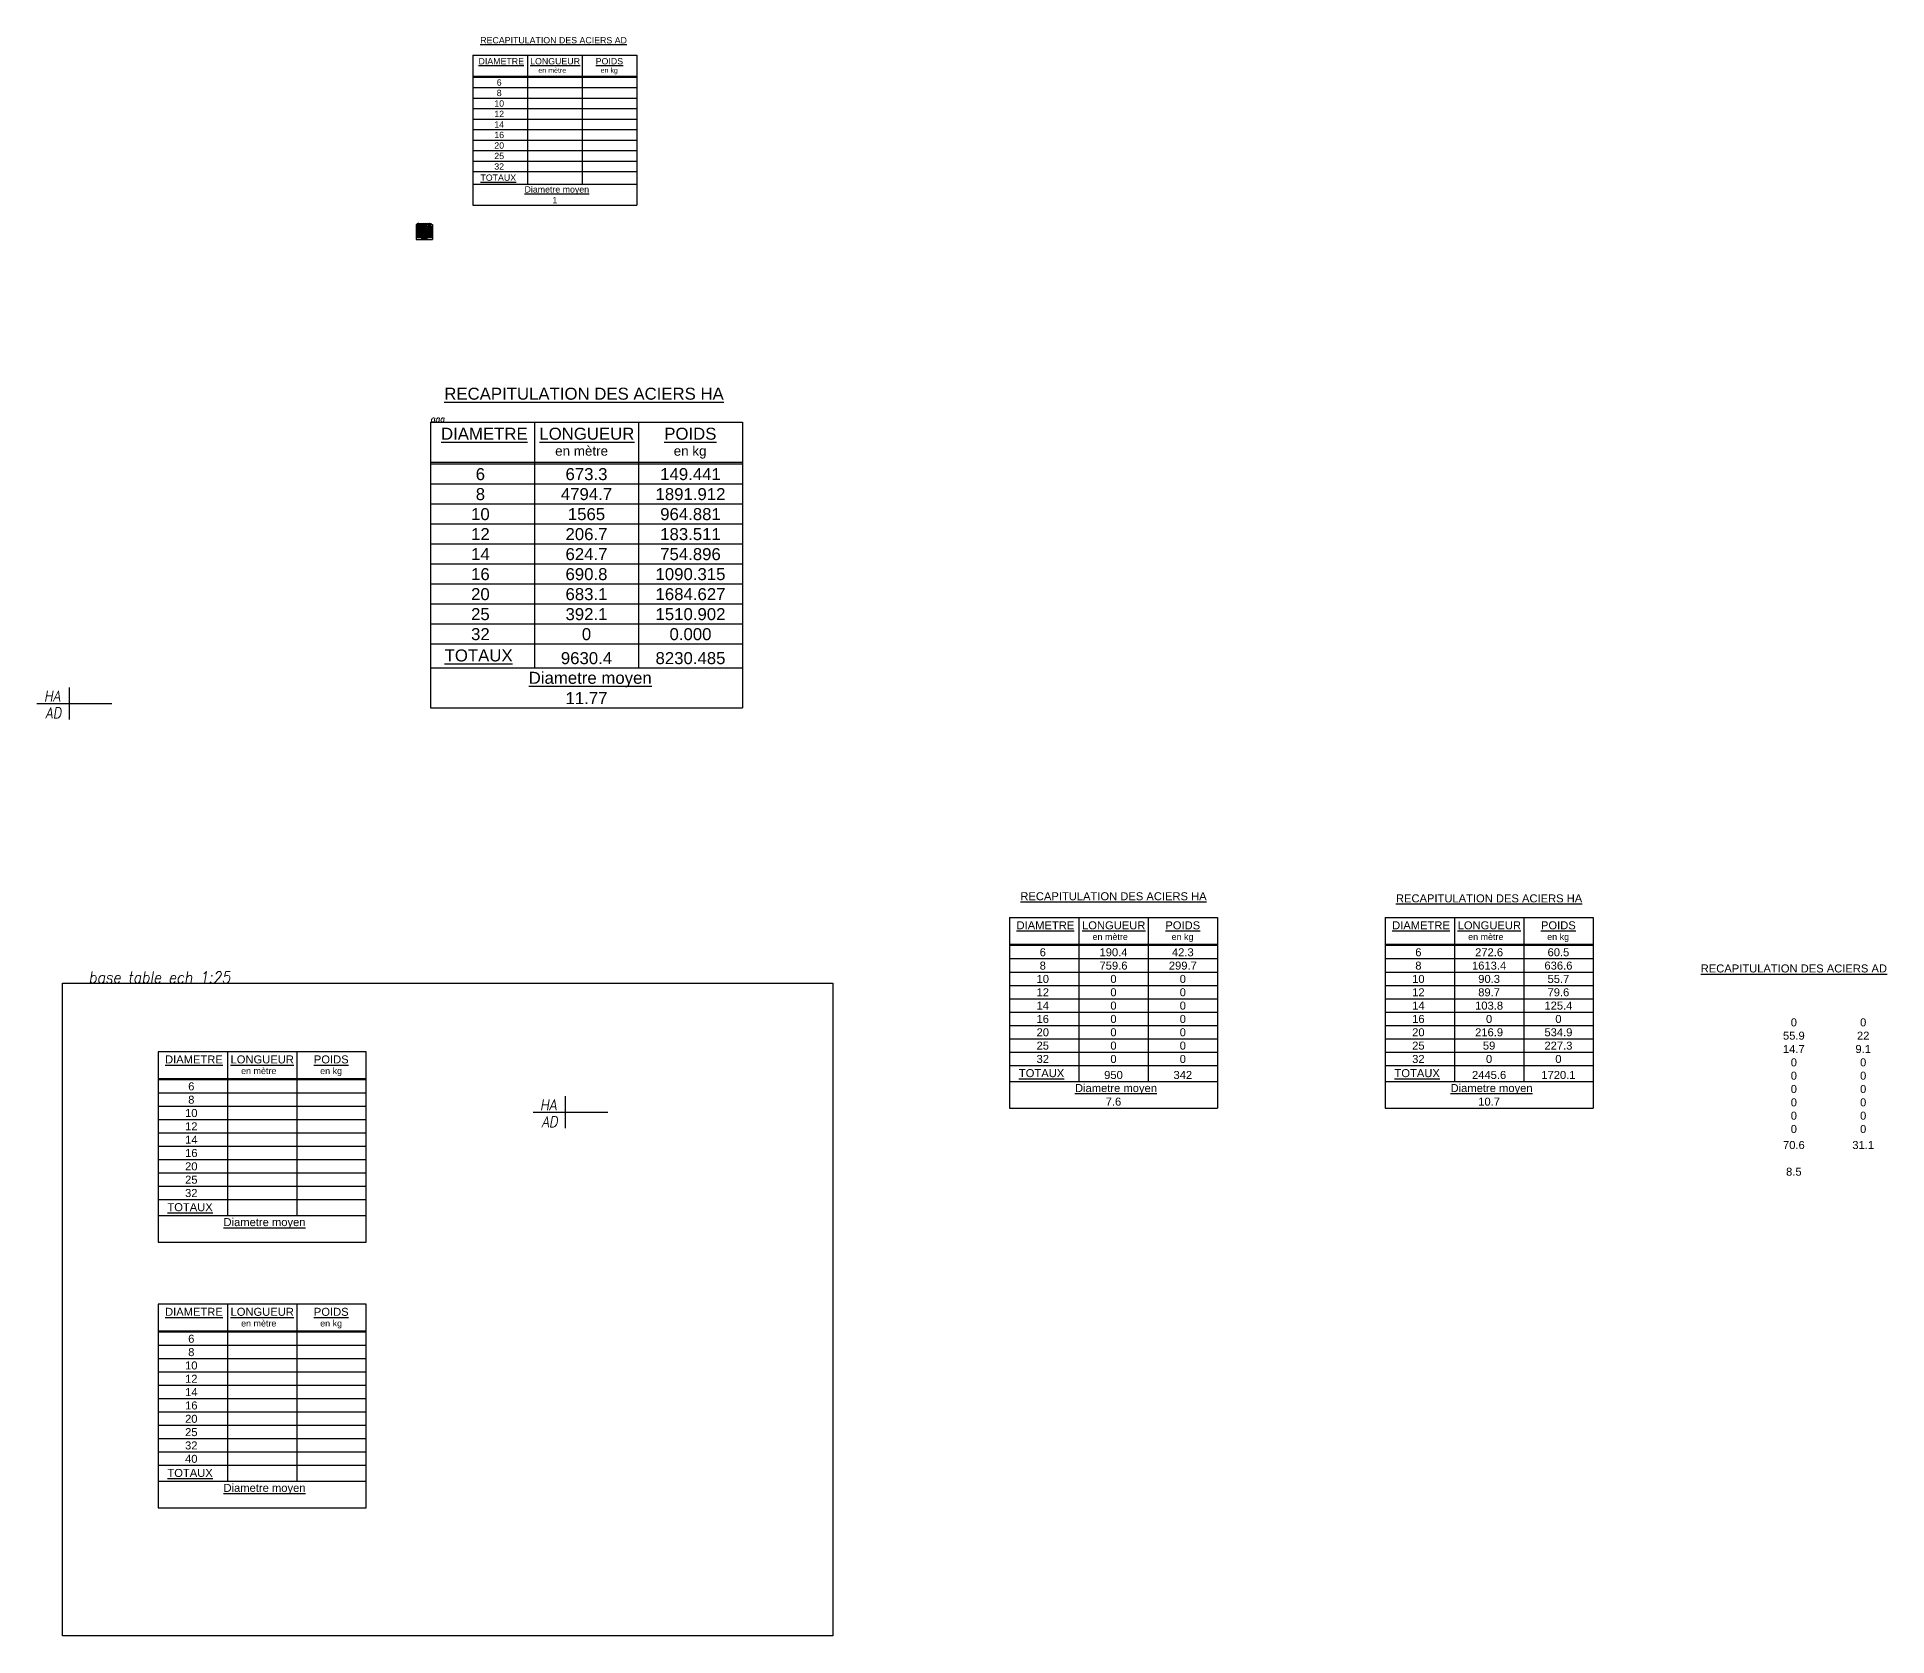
# Model space of a CAD drawing. Extents: x -12912 to 27386, y 1818 to 8189.
# Drawn here: x -11179 to -9445, y 1818 to 3317 of the extents above; entities that cross this region are included whole.
import ezdxf
from ezdxf.enums import TextEntityAlignment as Align

# ---------------------------------------------------------------- set-up
doc = ezdxf.new("R2010")
doc.units = 0
doc.header["$MEASUREMENT"] = 0
doc.layers.get('0').update_dxf_attribs({"linetype": 'CONTINUOUS'})
doc.layers.add('STR_TXT', color=102, linetype='CONTINUOUS')
doc.styles.add('Table', font='ARIAL.TTF')
doc.styles.add('Tableau', font='romans.shx', dxfattribs={"width": 0.9, "oblique": 10})

# ---------------------------------------------------------------- blocks, each defined once
blk = doc.blocks.new('Smallsp')
at = {"layer": 'STR_TXT', "linetype": 'Continuous'}
for points in [[(-30, 0), (40, 0)], [(0, 15), (0, -15)]]:
    blk.add_lwpolyline(points, dxfattribs=at)
at = {"layer": 'STR_TXT', "linetype": 'Continuous', "style": 'Tableau', "oblique": 10, "width": 0.9}
for s, p in [('HA', (-23.6, 1.9)), ('AD', (-22.2, -13.9))]:
    blk.add_text(s, height=10, dxfattribs=at).set_placement(p)
for tag, p in [('SPAD', (1.4, 1.9)), ('SPHA', (1.4, -14.1))]:
    blk.add_attdef(tag, p, '', height=10, dxfattribs=at)
blk = doc.blocks.new('bartable')
at = {"layer": 'STR_TXT', "lineweight": 30}
for points in [[(0, 0), (390, 0)], [(0, 0), (0, -357)], [(390, 0), (390, -357)], [(0, -50), (390, -50)], [(0, -52), (390, -52)], [(0, -277), (390, -277)], [(0, -307), (390, -307)], [(0, -357), (390, -357)]]:
    blk.add_lwpolyline(points, dxfattribs=at)
at = {"layer": 'STR_TXT'}
for points in [[(130, 0), (130, -307)], [(260, 0), (260, -307)], [(0, -77), (390, -77)], [(0, -102), (390, -102)], [(0, -127), (390, -127)], [(0, -152), (390, -152)], [(0, -177), (390, -177)], [(0, -202), (390, -202)], [(0, -227), (390, -227)], [(0, -252), (390, -252)]]:
    blk.add_lwpolyline(points, dxfattribs=at)
at = {"layer": 'STR_TXT', "style": 'Table'}
for s, height, p in [('%%URECAPITULATION DES ACIERS HA', 15, (17.3, 28)), ('%%UDIAMETRE', 15, (13.2, -22)), ('%%ULONGUEUR', 15, (136.1, -22)), ('%%UPOIDS', 15, (292.2, -22)), ('en mètre', 12, (155.8, -42)), ('en kg', 12, (304, -42)), ('%%UTOTAUX', 15, (17.7, -299.1)), ('%%UDiametre moyen', 15, (122.8, -327.1))]:
    blk.add_text(s, height=height, dxfattribs=at).set_placement(p)
for s, p in [('6', (62.4, -77)), ('8', (62.4, -102)), ('10', (62.4, -127)), ('12', (62.4, -152)), ('14', (62.4, -177)), ('16', (62.4, -202)), ('20', (62.4, -227)), ('25', (62.4, -252)), ('32', (62.4, -277))]:
    blk.add_text(s, height=15, dxfattribs=at).set_placement(p, align=Align.BOTTOM_CENTER)
for tag, p in [('L6', (195, -77)), ('P6', (325, -77)), ('L8', (195, -102)), ('P8', (325, -102)), ('L10', (195, -127)), ('P10', (325, -127)), ('L12', (195, -152)), ('P12', (325, -152)), ('L14', (195, -177)), ('P14', (325, -177)), ('L16', (195, -202)), ('P16', (325, -202)), ('L20', (195, -227)), ('P20', (325, -227)), ('L25', (195, -252)), ('P25', (325, -252)), ('L32', (195, -277)), ('P32', (325, -277)), ('LTOT', (195, -307)), ('PTOT', (325, -307)), ('DAVG', (195, -357))]:
    blk.add_attdef(tag, text='', height=15, dxfattribs=at).set_placement(p, align=Align.BOTTOM_CENTER)
blk = doc.blocks.new('ADtable')
at = {"lineweight": 30}
for points in [[(0, 0), (390, 0)], [(0, 0), (0, -357)], [(390, 0), (390, -357)], [(0, -50), (390, -50)], [(0, -52), (390, -52)], [(0, -277), (390, -277)], [(0, -307), (390, -307)], [(0, -357), (390, -357)]]:
    blk.add_lwpolyline(points, dxfattribs=at)
for points in [[(130, 0), (130, -307)], [(260, 0), (260, -307)], [(0, -77), (390, -77)], [(0, -102), (390, -102)], [(0, -127), (390, -127)], [(0, -152), (390, -152)], [(0, -177), (390, -177)], [(0, -202), (390, -202)], [(0, -227), (390, -227)], [(0, -252), (390, -252)]]:
    blk.add_lwpolyline(points)
at = {"style": 'Table'}
for s, height, p in [('%%URECAPITULATION DES ACIERS AD', 15, (17.3, 28)), ('%%UDIAMETRE', 15, (13.2, -22)), ('%%ULONGUEUR', 15, (136.1, -22)), ('en mètre', 12, (155.8, -42)), ('%%UPOIDS', 15, (292.2, -22)), ('en kg', 12, (304, -42)), ('%%UTOTAUX', 15, (17.7, -299.1)), ('%%UDiametre moyen', 15, (122.8, -327.1))]:
    blk.add_text(s, height=height, dxfattribs=at).set_placement(p)
for s, p in [('8', (62.4, -102)), ('6', (62.4, -77)), ('10', (62.4, -127)), ('12', (62.4, -152)), ('14', (62.4, -177)), ('20', (62.4, -227)), ('16', (62.4, -202)), ('32', (62.4, -277)), ('25', (62.4, -252))]:
    blk.add_text(s, height=15, dxfattribs=at).set_placement(p, align=Align.BOTTOM_CENTER)
for tag, p in [('L6', (195, -77)), ('L8', (195, -102)), ('P6', (325, -77)), ('P8', (325, -102)), ('L10', (195, -127)), ('P10', (325, -127)), ('L12', (195, -152)), ('L14', (195, -177)), ('P12', (325, -152)), ('P14', (325, -177)), ('L16', (195, -202)), ('L20', (195, -227)), ('P16', (325, -202)), ('P20', (325, -227)), ('L25', (195, -252)), ('L32', (195, -277)), ('P25', (325, -252)), ('P32', (325, -277)), ('LTOT', (195, -307)), ('PTOT', (325, -307)), ('DAVG', (195, -357))]:
    blk.add_attdef(tag, text='', height=15, dxfattribs=at).set_placement(p, align=Align.BOTTOM_CENTER)
blk = doc.blocks.new('BaseBarTable')
at = {"lineweight": 30}
blk.add_lwpolyline([(195, -178.5), (195, 0), (0, 0), (0, -178.5)], close=True, dxfattribs=at)
for points in [[(65, 0), (65, -153.5)], [(130, 0), (130, -153.5)], [(0, -38.5), (195, -38.5)], [(0, -51), (195, -51)], [(0, -63.5), (195, -63.5)], [(0, -76), (195, -76)], [(0, -88.5), (195, -88.5)], [(0, -101), (195, -101)], [(0, -113.5), (195, -113.5)], [(0, -126), (195, -126)]]:
    blk.add_lwpolyline(points)
for points in [[(0, -25), (195, -25)], [(0, -26), (195, -26)], [(0, -138.5), (195, -138.5)], [(0, -153.5), (195, -153.5)]]:
    blk.add_lwpolyline(points, dxfattribs=at)
at = {"style": 'Table'}
for s, height, p in [('%%UDIAMETRE', 7.5, (6.6, -11)), ('%%ULONGUEUR', 7.5, (68, -11)), ('en mètre', 6, (77.9, -21)), ('%%UPOIDS', 7.5, (146.1, -11)), ('en kg', 6, (152, -21)), ('%%UTOTAUX', 7.5, (8.8, -149.5)), ('%%UDiametre moyen', 7.5, (61.4, -163.5))]:
    blk.add_text(s, height=height, dxfattribs=at).set_placement(p)
for s, p in [('6', (31.2, -38.5)), ('8', (31.2, -51)), ('10', (31.2, -63.5)), ('12', (31.2, -76)), ('14', (31.2, -88.5)), ('20', (31.2, -113.5)), ('16', (31.2, -101)), ('25', (31.2, -126)), ('32', (31.2, -138.5))]:
    blk.add_text(s, height=7.5, dxfattribs=at).set_placement(p, align=Align.BOTTOM_CENTER)
blk = doc.blocks.new('BaseBarTable2')
at = {"lineweight": 30}
blk.add_lwpolyline([(195, -191), (195, 0), (0, 0), (0, -191)], close=True, dxfattribs=at)
for points in [[(65, 0), (65, -166)], [(130, 0), (130, -166)], [(0, -38.5), (195, -38.5)], [(0, -51), (195, -51)], [(0, -63.5), (195, -63.5)], [(0, -76), (195, -76)], [(0, -88.5), (195, -88.5)], [(0, -101), (195, -101)], [(0, -113.5), (195, -113.5)], [(0, -126), (195, -126)], [(0, -138.5), (195, -138.5)]]:
    blk.add_lwpolyline(points)
for points in [[(0, -25), (195, -25)], [(0, -26), (195, -26)], [(0, -151), (195, -151)], [(0, -166), (195, -166)]]:
    blk.add_lwpolyline(points, dxfattribs=at)
at = {"style": 'Table'}
for s, height, p in [('%%UDIAMETRE', 7.5, (6.6, -11)), ('%%ULONGUEUR', 7.5, (68, -11)), ('en mètre', 6, (77.9, -21)), ('%%UPOIDS', 7.5, (146.1, -11)), ('en kg', 6, (152, -21)), ('%%UTOTAUX', 7.5, (8.8, -162)), ('%%UDiametre moyen', 7.5, (61.4, -176))]:
    blk.add_text(s, height=height, dxfattribs=at).set_placement(p)
for s, p in [('6', (31.2, -38.5)), ('8', (31.2, -51)), ('10', (31.2, -63.5)), ('12', (31.2, -76)), ('14', (31.2, -88.5)), ('20', (31.2, -113.5)), ('16', (31.2, -101)), ('25', (31.2, -126)), ('32', (31.2, -138.5)), ('40', (31.2, -151))]:
    blk.add_text(s, height=7.5, dxfattribs=at).set_placement(p, align=Align.BOTTOM_CENTER)

msp = doc.modelspace()

# ---------------------------------------------------------------- linework, layer by layer
at = {"layer": 'STR_TXT', "lineweight": 30}
for points in [[(-10267.343, 2491.658), (-10072.343, 2491.658)], [(-10267.343, 2491.658), (-10267.343, 2313.158)], [(-10072.343, 2491.658), (-10072.343, 2313.158)], [(-9915.234, 2491.658), (-9720.234, 2491.658)], [(-9915.234, 2491.658), (-9915.234, 2313.158)], [(-9720.234, 2491.658), (-9720.234, 2313.158)], [(-10267.343, 2466.658), (-10072.343, 2466.658)], [(-10267.343, 2465.658), (-10072.343, 2465.658)], [(-9915.234, 2466.658), (-9720.234, 2466.658)], [(-9915.234, 2465.658), (-9720.234, 2465.658)], [(-10267.343, 2353.158), (-10072.343, 2353.158)], [(-9915.234, 2353.158), (-9720.234, 2353.158)], [(-10267.343, 2338.158), (-10072.343, 2338.158)], [(-9915.234, 2338.158), (-9720.234, 2338.158)], [(-10267.343, 2313.158), (-10072.343, 2313.158)], [(-9915.234, 2313.158), (-9720.234, 2313.158)]]:
    msp.add_lwpolyline(points, dxfattribs=at)
at = {"layer": 'STR_TXT'}
for points in [[(-10202.343, 2491.658), (-10202.343, 2338.158)], [(-10137.343, 2491.658), (-10137.343, 2338.158)], [(-9850.234, 2491.658), (-9850.234, 2338.158)], [(-9785.234, 2491.658), (-9785.234, 2338.158)], [(-10267.343, 2453.158), (-10072.343, 2453.158)], [(-9915.234, 2453.158), (-9720.234, 2453.158)], [(-10267.343, 2440.658), (-10072.343, 2440.658)], [(-10267.343, 2428.158), (-10072.343, 2428.158)], [(-9915.234, 2440.658), (-9720.234, 2440.658)], [(-9915.234, 2428.158), (-9720.234, 2428.158)], [(-10267.343, 2415.658), (-10072.343, 2415.658)], [(-9915.234, 2415.658), (-9720.234, 2415.658)], [(-10267.343, 2403.158), (-10072.343, 2403.158)], [(-9915.234, 2403.158), (-9720.234, 2403.158)], [(-10267.343, 2390.658), (-10072.343, 2390.658)], [(-10267.343, 2378.158), (-10072.343, 2378.158)], [(-9915.234, 2390.658), (-9720.234, 2390.658)], [(-9915.234, 2378.158), (-9720.234, 2378.158)], [(-10267.343, 2365.658), (-10072.343, 2365.658)], [(-9915.234, 2365.658), (-9720.234, 2365.658)]]:
    msp.add_lwpolyline(points, dxfattribs=at)
at = {"layer": 'STR_TXT', "color": 7, "linetype": 'Continuous'}
msp.add_lwpolyline([(-11155.188, 2430.322), (-10432.895, 2430.322), (-10432.895, 1818.281), (-11155.188, 1818.281)], close=True, dxfattribs=at)

# ---------------------------------------------------------------- block references
for p, xscale, yscale, zscale in [((-10770.282, 3300.037), 0.3937007874015748, 0.3937007874015748, 0.3937007874015748), ((-10823.655, 3141.309), 0.03937007874015748, 0.03937007874015748, 0.03937007874015748)]:
    msp.add_blockref('ADtable', p, dxfattribs=dict(at, xscale=xscale, yscale=yscale, zscale=zscale)).add_auto_attribs({'DAVG': '1'})
at = {"layer": 'STR_TXT', "xscale": 0.75, "yscale": 0.75, "zscale": 0.75}
msp.add_blockref('bartable', (-10810.128, 2956.098), dxfattribs=at).add_auto_attribs({'DAVG': '11.77', 'PTOT': '8230.485', 'P32': '0.000', 'P25': '1510.902', 'P20': '1684.627', 'P16': '1090.315', 'P14': '754.896', 'P12': '183.511', 'P10': '964.881', 'P8': '1891.912', 'P6': '149.441', 'LTOT': '9630.4', 'L32': '0', 'L25': '392.1', 'L20': '683.1', 'L16': '690.8', 'L14': '624.7', 'L12': '206.7', 'L10': '1565', 'L8': '4794.7', 'L6': '673.3'})
at = {"layer": 'STR_TXT', "color": 7, "linetype": 'Continuous'}
for p in [(-11148.986, 2692.422), (-10683.839, 2309.17)]:
    msp.add_blockref('Smallsp', p, dxfattribs=at)
at = {"layer": 'STR_TXT', "linetype": 'Continuous'}
for name, p in [('BaseBarTable', (-11065.54, 2365.977)), ('BaseBarTable2', (-11065.54, 2129.379))]:
    msp.add_blockref(name, p, dxfattribs=at)

# ---------------------------------------------------------------- texts
at = {"layer": 'STR_TXT', "color": 7, "linetype": 'Continuous', "style": 'Tableau', "oblique": 10, "width": 0.9}
for s, height, p in [('aaa', 6, (-10810.128, 2956.098)), ('base table ech 1:25', 10.71357, (-11130.739, 2430.322))]:
    msp.add_text(s, height=height, dxfattribs=at).set_placement(p)
at = {"layer": 'STR_TXT', "linetype": 'Continuous', "style": 'Table'}
for s, p in [('%%URECAPITULATION DES ACIERS HA', (-10169.843, 2505.658)), ('%%URECAPITULATION DES ACIERS HA', (-9817.734, 2503.658)), ('190.4', (-10169.843, 2453.158)), ('42.3', (-10104.843, 2453.158)), ('272.6', (-9817.734, 2453.158)), ('60.5', (-9752.734, 2453.158)), ('759.6', (-10169.843, 2440.658)), ('299.7', (-10104.843, 2440.658)), ('1613.4', (-9817.734, 2440.658)), ('636.6', (-9752.734, 2440.658)), ('%%URECAPITULATION DES ACIERS AD', (-9532.04, 2437.992)), ('0', (-10169.843, 2428.158)), ('0', (-10104.843, 2428.158)), ('90.3', (-9817.734, 2428.158)), ('55.7', (-9752.734, 2428.158)), ('0', (-10169.843, 2415.658)), ('0', (-10169.843, 2403.158)), ('0', (-10104.843, 2415.658)), ('0', (-10104.843, 2403.158)), ('103.8', (-9817.734, 2403.158)), ('89.7', (-9817.734, 2415.658)), ('125.4', (-9752.734, 2403.158)), ('79.6', (-9752.734, 2415.658)), ('0', (-10169.843, 2390.658)), ('0', (-10104.843, 2390.658)), ('0', (-9817.734, 2390.658)), ('0', (-9752.734, 2390.658)), ('0', (-9532.04, 2387.492)), ('0', (-9467.04, 2387.492)), ('0', (-10169.843, 2378.158)), ('0', (-10104.843, 2378.158)), ('216.9', (-9817.734, 2378.158)), ('534.9', (-9752.734, 2378.158)), ('55.9', (-9532.04, 2374.992)), ('22', (-9467.04, 2374.992)), ('0', (-10169.843, 2365.658)), ('0', (-10169.843, 2353.158)), ('0', (-10104.843, 2365.658)), ('0', (-10104.843, 2353.158)), ('59', (-9817.734, 2365.658)), ('0', (-9817.734, 2353.158)), ('227.3', (-9752.734, 2365.658)), ('0', (-9752.734, 2353.158)), ('14.7', (-9532.04, 2362.492)), ('0', (-9532.04, 2349.992)), ('9.1', (-9467.04, 2362.492)), ('0', (-9467.04, 2349.992)), ('950', (-10169.843, 2338.158)), ('342', (-10104.843, 2338.158)), ('2445.6', (-9817.734, 2338.158)), ('1720.1', (-9752.734, 2338.158)), ('0', (-9532.04, 2337.492)), ('0', (-9467.04, 2337.492)), ('0', (-9532.04, 2324.992)), ('0', (-9467.04, 2324.992)), ('7.6', (-10169.843, 2313.158)), ('10.7', (-9817.734, 2313.158)), ('0', (-9532.04, 2312.492)), ('0', (-9532.04, 2299.992)), ('0', (-9467.04, 2312.492)), ('0', (-9467.04, 2299.992)), ('0', (-9532.04, 2287.492)), ('0', (-9467.04, 2287.492)), ('70.6', (-9532.04, 2272.492)), ('31.1', (-9467.04, 2272.492)), ('8.5', (-9532.04, 2247.492))]:
    msp.add_text(s, height=7.5, dxfattribs=at).set_placement(p, align=Align.BOTTOM_CENTER)
at = {"layer": 'STR_TXT', "style": 'Table'}
for s, height, p in [('%%UDIAMETRE', 7.5, (-10260.727, 2480.658)), ('%%ULONGUEUR', 7.5, (-10199.31, 2480.658)), ('%%UPOIDS', 7.5, (-10121.222, 2480.658)), ('%%UDIAMETRE', 7.5, (-9908.619, 2480.658)), ('%%ULONGUEUR', 7.5, (-9847.201, 2480.658)), ('%%UPOIDS', 7.5, (-9769.113, 2480.658)), ('en mètre', 6, (-10189.465, 2470.658)), ('en kg', 6, (-10115.368, 2470.658)), ('en mètre', 6, (-9837.356, 2470.658)), ('en kg', 6, (-9763.259, 2470.658)), ('%%UTOTAUX', 7.5, (-10258.501, 2342.114)), ('%%UTOTAUX', 7.5, (-9906.392, 2342.114)), ('%%UDiametre moyen', 7.5, (-10205.932, 2328.128)), ('%%UDiametre moyen', 7.5, (-9853.824, 2328.128))]:
    msp.add_text(s, height=height, dxfattribs=at).set_placement(p)
for s, p in [('6', (-10236.13, 2453.158)), ('6', (-9884.021, 2453.158)), ('8', (-10236.13, 2440.658)), ('8', (-9884.021, 2440.658)), ('10', (-10236.13, 2428.158)), ('10', (-9884.021, 2428.158)), ('12', (-10236.13, 2415.658)), ('14', (-10236.13, 2403.158)), ('12', (-9884.021, 2415.658)), ('14', (-9884.021, 2403.158)), ('16', (-10236.13, 2390.658)), ('16', (-9884.021, 2390.658)), ('20', (-10236.13, 2378.158)), ('20', (-9884.021, 2378.158)), ('32', (-10236.13, 2353.158)), ('25', (-10236.13, 2365.658)), ('32', (-9884.021, 2353.158)), ('25', (-9884.021, 2365.658))]:
    msp.add_text(s, height=7.5, dxfattribs=at).set_placement(p, align=Align.BOTTOM_CENTER)

doc.saveas('drawing.dxf')
